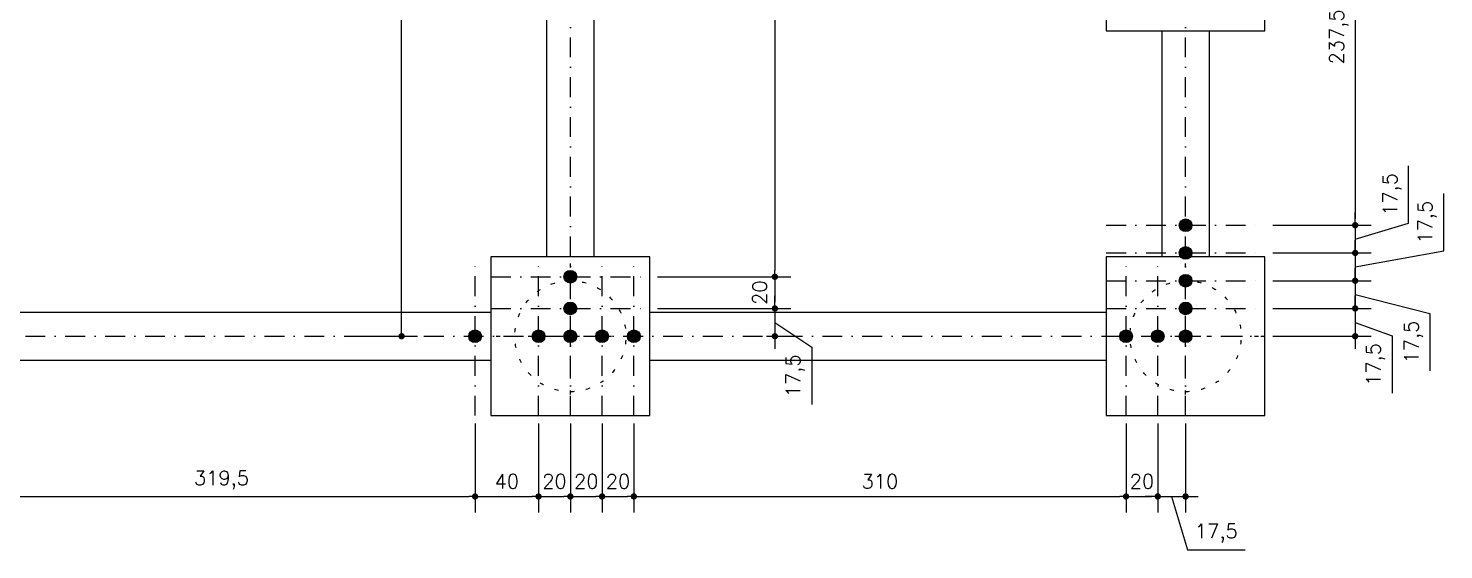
# Model space of a CAD drawing. Extents: x 26375 to 47400, y -1187 to 1911.
# Drawn here: x 29578 to 30470, y -69 to 260 of the extents above; entities that cross this region are included whole.
import ezdxf

# ---------------------------------------------------------------- set-up
doc = ezdxf.new("R2010")
doc.units = 0
doc.header["$LTSCALE"] = 25
doc.linetypes.add('DASHDOT', pattern=[1, 0.5, -0.25, 0, -0.25])
doc.linetypes.add('ESTILO_TQS_0002', pattern=[0.4, 0.1, -0.3])
for name, color, linetype in [('COTA', 1, 'Continuous'), ('EIXO_AUXILIAR', 1, 'DASHDOT'), ('FERRO', 4, 'Continuous'), ('H7', 1, 'Continuous'), ('PROJ', 252, 'Continuous')]:
    doc.layers.add(name, color=color, linetype=linetype)
doc.styles.add('COTA', font='romans.shx')
doc.dimstyles.new('forma', dxfattribs={"dimtxt": 1.8, "dimasz": 0.8, "dimexe": 2, "dimexo": 1, "dimgap": 1, "dimtad": 1, "dimdec": 1, "dimzin": 9, "dimtxsty": 'COTA', "dimblk1": 'DOT', "dimblk2": 'DOT', "dimsah": 1, "dimcen": 0, "dimdle": 1, "dimclrd": 256, "dimclre": 256, "dimclrt": 2, "dimadec": 0, "dimazin": 0, "dimtfac": 1, "dimtdec": 0, "dimtmove": 0, "dimatfit": 3, "dimfxl": 1, "dimtolj": 1, "dimtzin": 0, "dimarcsym": 0})

# ---------------------------------------------------------------- blocks, each defined once
blk = doc.blocks.new('GR-1409')
at = {"layer": 'H7'}
blk.add_hatch(color=256, dxfattribs=at).paths.add_polyline_path([(-4, 0, 1), (4, 0, 1)])
at = {"layer": 'FERRO', "linetype": 'Continuous'}
blk.add_circle((0, 0), 4, dxfattribs=at)
blk = doc.blocks.new('GR-0909')
at = {"layer": 'H7'}
blk.add_hatch(color=256, dxfattribs=at).paths.add_polyline_path([(4, 0, 1), (-4, 0, 1)])
at = {"layer": 'FERRO', "linetype": 'Continuous'}
blk.add_circle((0, 0), 4, dxfattribs=at)
blk = doc.blocks.new('GR-1414')
at = {"layer": 'H7'}
blk.add_hatch(color=256, dxfattribs=at).paths.add_polyline_path([(4, 0, 1), (-4, 0, 1)])
at = {"layer": 'FERRO', "linetype": 'Continuous'}
blk.add_circle((0, 0), 4, dxfattribs=at)
blk = doc.blocks.new('PROJ-FUND')
at = {"layer": 'PROJ', "linetype": 'Continuous'}
for p, q in [((30257.38232900731, 358.0772621536203), (30257.38232900731, 258.0772621536203)), ((30357.38232900731, 258.0772621536203), (30357.38232900731, 358.0772621536203)), ((30257.38232900731, 258.0772621536203), (30357.38232900731, 258.0772621536203)), ((29969.88232900731, 115.5772621536203), (29869.88232900731, 115.5772621536203)), ((29869.88232900731, 115.5772621536203), (29869.88232900731, 15.57726215362027)), ((29969.88232900731, 15.57726215362027), (29969.88232900731, 115.5772621536203)), ((30357.38232900731, 115.5772621536203), (30257.38232900731, 115.5772621536203)), ((30257.38232900731, 115.5772621536203), (30257.38232900731, 15.57726215362027)), ((30357.38232900731, 15.57726215362027), (30357.38232900731, 115.5772621536203)), ((29869.88232900731, 15.57726215362027), (29969.88232900731, 15.57726215362027)), ((30257.38232900731, 15.57726215362027), (30357.38232900731, 15.57726215362027))]:
    blk.add_line(p, q, dxfattribs=at)
at = {"layer": 'PROJ'}
for p, q in [((29904.88232900731, 295.5772621536203), (29904.88232900731, 115.5772621536203)), ((29934.88232900731, 115.5772621536203), (29934.88232900731, 295.5772621536203)), ((30292.38232900731, 258.0772621536203), (30292.38232900731, 115.5772621536203)), ((30322.38232900731, 115.5772621536203), (30322.38232900731, 258.0772621536203)), ((29869.88232900731, 80.57726215362027), (29540.38232900731, 80.57726215362027)), ((30257.38232900731, 80.57726215362027), (29969.88232900731, 80.57726215362027)), ((29527.88232900731, 50.57726215362027), (29869.88232900731, 50.57726215362027)), ((29969.88232900731, 50.57726215362027), (30257.38232900731, 50.57726215362027))]:
    blk.add_line(p, q, dxfattribs=at)
at = {"layer": 'PROJ', "linetype": 'ESTILO_TQS_0002'}
for p, q in [((29919.88232900731, 18.92226215362027), (29919.88232900731, 112.2322621536203)), ((30307.38232900731, 18.92226215362027), (30307.38232900731, 112.2322621536203)), ((29873.22732900731, 65.57726215362027), (29966.53732900731, 65.57726215362027)), ((30260.72732900731, 65.57726215362027), (30354.03732900731, 65.57726215362027))]:
    blk.add_line(p, q, dxfattribs=at)
for centre in [(29919.88232900731, 65.57726215362027), (30307.38232900731, 65.57726215362027)]:
    blk.add_ellipse(centre, major_axis=(24.74873734152931, 24.74873734152931), ratio=0.9999999999999882, start_param=5.497787143782132, end_param=11.78097245096172, dxfattribs=at)
blk = doc.blocks.new('_Dot')
at = {"color": 0, "linetype": 'ByBlock', "lineweight": -2}
blk.add_line((-0.5, 0), (-1, 0), dxfattribs=at)
at = {"color": 0, "linetype": 'ByBlock', "const_width": 0.5}
blk.add_lwpolyline([(-0.25, 0, 1), (0.25, 0, 1)], format="xyb", close=True, dxfattribs=at)
blk = doc.blocks.new('*D970')
at = {"layer": 'COTA', "lineweight": -2, "transparency": 16777216}
for p, q in [((29540.3823290073, 10.57721360843925), (29540.3823290073, -45.46149916149034)), ((29859.8823289973, 10.57726214896411), (29859.8823289973, -45.46149916149034)), ((29544.3823290073, -35.46149916149034), (29855.8823289973, -35.46149916149034))]:
    blk.add_line(p, q, dxfattribs=at)
at = {"layer": 'Defpoints', "color": 0, "transparency": 16777216}
for p in [(29540.3823290073, 15.57721360843925), (29859.8823289973, 15.57726214896411), (29859.8823289973, -35.46149916149034)]:
    blk.add_point(p, dxfattribs=at)
at = {"layer": 'COTA', "lineweight": -2, "transparency": 16777216, "xscale": 4, "yscale": 4, "zscale": 4, "rotation": 180}
blk.add_blockref('_Dot', (29540.3823290073, -35.46149916149034), dxfattribs=at)
at = {"layer": 'COTA', "lineweight": -2, "transparency": 16777216, "xscale": 4, "yscale": 4, "zscale": 4}
blk.add_blockref('_Dot', (29859.8823289973, -35.46149916149034), dxfattribs=at)
at = {"layer": 'COTA', "color": 2, "transparency": 16777216, "insert": (29700.1323290023, -25.10435630434748), "char_height": 9, "attachment_point": 5, "style": 'COTA'}
blk.add_mtext('\\A1;319,5 ', dxfattribs=at)
blk = doc.blocks.new('*D971')
at = {"layer": 'COTA', "lineweight": -2, "transparency": 16777216}
for p, q in [((29859.8823289973, 10.57726214896411), (29859.8823289973, -45.46149916149034)), ((29899.8823289973, 10.57726214896411), (29899.8823289973, -45.46149916149034)), ((29863.8823289973, -35.46149916149034), (29895.8823289973, -35.46149916149034))]:
    blk.add_line(p, q, dxfattribs=at)
at = {"layer": 'Defpoints', "color": 0, "transparency": 16777216}
for p in [(29859.8823289973, 15.57726214896411), (29899.8823289973, 15.57726214896411), (29899.8823289973, -35.46149916149034)]:
    blk.add_point(p, dxfattribs=at)
at = {"layer": 'COTA', "lineweight": -2, "transparency": 16777216, "xscale": 4, "yscale": 4, "zscale": 4, "rotation": 180}
blk.add_blockref('_Dot', (29859.8823289973, -35.46149916149034), dxfattribs=at)
at = {"layer": 'COTA', "lineweight": -2, "transparency": 16777216, "xscale": 4, "yscale": 4, "zscale": 4}
blk.add_blockref('_Dot', (29899.8823289973, -35.46149916149034), dxfattribs=at)
at = {"layer": 'COTA', "color": 2, "transparency": 16777216, "insert": (29879.8823289973, -25.96149916149034), "char_height": 9, "attachment_point": 5, "style": 'COTA'}
blk.add_mtext('\\A1;40 ', dxfattribs=at)
blk = doc.blocks.new('*D972')
at = {"layer": 'COTA', "lineweight": -2, "transparency": 16777216}
for p, q in [((29899.8823289973, 10.57726214896411), (29899.8823289973, -45.46149916149034)), ((29919.88232900731, 10.57730230159495), (29919.88232900731, -45.46149916149034)), ((29903.8823289973, -35.46149916149034), (29915.88232900731, -35.46149916149034))]:
    blk.add_line(p, q, dxfattribs=at)
at = {"layer": 'Defpoints', "color": 0, "transparency": 16777216}
for p in [(29899.8823289973, 15.57726214896411), (29919.88232900731, 15.57730230159495), (29919.88232900731, -35.46149916149034)]:
    blk.add_point(p, dxfattribs=at)
at = {"layer": 'COTA', "lineweight": -2, "transparency": 16777216, "xscale": 4, "yscale": 4, "zscale": 4, "rotation": 180}
blk.add_blockref('_Dot', (29899.8823289973, -35.46149916149034), dxfattribs=at)
at = {"layer": 'COTA', "lineweight": -2, "transparency": 16777216, "xscale": 4, "yscale": 4, "zscale": 4}
blk.add_blockref('_Dot', (29919.88232900731, -35.46149916149034), dxfattribs=at)
at = {"layer": 'COTA', "color": 2, "transparency": 16777216, "insert": (29909.88232900231, -25.96149916149034), "char_height": 9, "attachment_point": 5, "style": 'COTA'}
blk.add_mtext('\\A1;20 ', dxfattribs=at)
blk = doc.blocks.new('*D973')
at = {"layer": 'COTA', "lineweight": -2, "transparency": 16777216}
for p, q in [((29919.88232900731, 10.57730230159495), (29919.88232900731, -45.46149916149034)), ((29939.8823289973, 10.57726215362027), (29939.8823289973, -45.46149916149034)), ((29923.88232900731, -35.46149916149034), (29935.8823289973, -35.46149916149034))]:
    blk.add_line(p, q, dxfattribs=at)
at = {"layer": 'Defpoints', "color": 0, "transparency": 16777216}
for p in [(29919.88232900731, 15.57730230159495), (29939.8823289973, 15.57726215362027), (29939.8823289973, -35.46149916149034)]:
    blk.add_point(p, dxfattribs=at)
at = {"layer": 'COTA', "lineweight": -2, "transparency": 16777216, "xscale": 4, "yscale": 4, "zscale": 4, "rotation": 180}
blk.add_blockref('_Dot', (29919.88232900731, -35.46149916149034), dxfattribs=at)
at = {"layer": 'COTA', "lineweight": -2, "transparency": 16777216, "xscale": 4, "yscale": 4, "zscale": 4}
blk.add_blockref('_Dot', (29939.8823289973, -35.46149916149034), dxfattribs=at)
at = {"layer": 'COTA', "color": 2, "transparency": 16777216, "insert": (29929.88232900231, -25.96149916149034), "char_height": 9, "attachment_point": 5, "style": 'COTA'}
blk.add_mtext('\\A1;20 ', dxfattribs=at)
blk = doc.blocks.new('*D974')
at = {"layer": 'COTA', "lineweight": -2, "transparency": 16777216}
for p, q in [((29939.8823289973, 10.57726215362027), (29939.8823289973, -45.46149916149034)), ((29959.88232899637, 10.57726215362027), (29959.88232899637, -45.46149916149034)), ((29943.8823289973, -35.46149916149034), (29955.88232899637, -35.46149916149034))]:
    blk.add_line(p, q, dxfattribs=at)
at = {"layer": 'Defpoints', "color": 0, "transparency": 16777216}
for p in [(29939.8823289973, 15.57726215362027), (29959.88232899637, 15.57726215362027), (29959.88232899637, -35.46149916149034)]:
    blk.add_point(p, dxfattribs=at)
at = {"layer": 'COTA', "lineweight": -2, "transparency": 16777216, "xscale": 4, "yscale": 4, "zscale": 4, "rotation": 180}
blk.add_blockref('_Dot', (29939.8823289973, -35.46149916149034), dxfattribs=at)
at = {"layer": 'COTA', "lineweight": -2, "transparency": 16777216, "xscale": 4, "yscale": 4, "zscale": 4}
blk.add_blockref('_Dot', (29959.88232899637, -35.46149916149034), dxfattribs=at)
at = {"layer": 'COTA', "color": 2, "transparency": 16777216, "insert": (29949.88232899683, -25.96149916149034), "char_height": 9, "attachment_point": 5, "style": 'COTA'}
blk.add_mtext('\\A1;20 ', dxfattribs=at)
blk = doc.blocks.new('*D975')
at = {"layer": 'COTA', "lineweight": -2, "transparency": 16777216}
for p, q in [((29959.88232899637, 10.57726215362027), (29959.88232899637, -45.46149916149034)), ((30269.88232899637, 10.57726214896411), (30269.88232899637, -45.46149916149034)), ((29963.88232899637, -35.46149916149034), (30265.88232899637, -35.46149916149034))]:
    blk.add_line(p, q, dxfattribs=at)
at = {"layer": 'Defpoints', "color": 0, "transparency": 16777216}
for p in [(29959.88232899637, 15.57726215362027), (30269.88232899637, 15.57726214896411), (30269.88232899637, -35.46149916149034)]:
    blk.add_point(p, dxfattribs=at)
at = {"layer": 'COTA', "lineweight": -2, "transparency": 16777216, "xscale": 4, "yscale": 4, "zscale": 4, "rotation": 180}
blk.add_blockref('_Dot', (29959.88232899637, -35.46149916149034), dxfattribs=at)
at = {"layer": 'COTA', "lineweight": -2, "transparency": 16777216, "xscale": 4, "yscale": 4, "zscale": 4}
blk.add_blockref('_Dot', (30269.88232899637, -35.46149916149034), dxfattribs=at)
at = {"layer": 'COTA', "color": 2, "transparency": 16777216, "insert": (30114.88232899637, -25.96149916149034), "char_height": 9, "attachment_point": 5, "style": 'COTA'}
blk.add_mtext('\\A1;310 ', dxfattribs=at)
blk = doc.blocks.new('*D976')
at = {"layer": 'COTA', "lineweight": -2, "transparency": 16777216}
for p, q in [((30269.88232899637, 10.57726214896411), (30269.88232899637, -45.46149916149034)), ((30289.88232900733, 10.57726215362027), (30289.88232900733, -45.46149916149034)), ((30273.88232899637, -35.46149916149034), (30285.88232900733, -35.46149916149034))]:
    blk.add_line(p, q, dxfattribs=at)
at = {"layer": 'Defpoints', "color": 0, "transparency": 16777216}
for p in [(30269.88232899637, 15.57726214896411), (30289.88232900733, 15.57726215362027), (30289.88232900733, -35.46149916149034)]:
    blk.add_point(p, dxfattribs=at)
at = {"layer": 'COTA', "lineweight": -2, "transparency": 16777216, "xscale": 4, "yscale": 4, "zscale": 4, "rotation": 180}
blk.add_blockref('_Dot', (30269.88232899637, -35.46149916149034), dxfattribs=at)
at = {"layer": 'COTA', "lineweight": -2, "transparency": 16777216, "xscale": 4, "yscale": 4, "zscale": 4}
blk.add_blockref('_Dot', (30289.88232900733, -35.46149916149034), dxfattribs=at)
at = {"layer": 'COTA', "color": 2, "transparency": 16777216, "insert": (30279.88232900185, -25.96149916149034), "char_height": 9, "attachment_point": 5, "style": 'COTA'}
blk.add_mtext('\\A1;20 ', dxfattribs=at)
blk = doc.blocks.new('*D977')
at = {"layer": 'COTA', "lineweight": -2, "transparency": 16777216}
for p, q in [((30289.88232900733, 10.57726215362027), (30289.88232900733, -45.46149916149034)), ((30307.38222025641, 10.57726215362027), (30307.38222025641, -45.46149916149034)), ((30285.88232900733, -35.46149916149034), (30281.88232900733, -35.46149916149034)), ((30289.88232900733, -35.46149916149034), (30307.38222025641, -35.46149916149034)), ((30289.88232900733, -35.46149916149034), (30307.38222025641, -35.46149916149034)), ((30298.63227463187, -35.46149916149034), (30308.7037032033, -69.0329277329189)), ((30311.38222025641, -35.46149916149034), (30315.38222025641, -35.46149916149034)), ((30308.7037032033, -69.0329277329189), (30344.84656034616, -69.0329277329189))]:
    blk.add_line(p, q, dxfattribs=at)
at = {"layer": 'Defpoints', "color": 0, "transparency": 16777216}
for p in [(30289.88232900733, 15.57726215362027), (30307.38222025641, 15.57726215362027), (30307.38222025641, -35.46149916149034)]:
    blk.add_point(p, dxfattribs=at)
at = {"layer": 'COTA', "lineweight": -2, "transparency": 16777216, "xscale": 4, "yscale": 4, "zscale": 4}
blk.add_blockref('_Dot', (30289.88232900733, -35.46149916149034), dxfattribs=at)
at = {"layer": 'COTA', "lineweight": -2, "transparency": 16777216, "xscale": 4, "yscale": 4, "zscale": 4, "rotation": 180}
blk.add_blockref('_Dot', (30307.38222025641, -35.46149916149034), dxfattribs=at)
at = {"layer": 'COTA', "color": 2, "transparency": 16777216, "insert": (30326.77513177472, -58.67578487577605), "char_height": 9, "attachment_point": 5, "style": 'COTA'}
blk.add_mtext('\\A1;17,5 ', dxfattribs=at)
blk = doc.blocks.new('*D998')
at = {"layer": 'COTA', "lineweight": -2, "transparency": 16777216}
for p, q in [((30362.38232899121, 373.0771553500782), (30424.22926786312, 373.0771553500782)), ((30414.22926786312, 369.0771553500782), (30414.22926786312, 139.5771553501891)), ((30362.38232899329, 135.5771553501891), (30424.22926786312, 135.5771553501891))]:
    blk.add_line(p, q, dxfattribs=at)
at = {"layer": 'Defpoints', "color": 0, "transparency": 16777216}
for p in [(30357.38232899121, 373.0771553500782), (30357.38232899329, 135.5771553501891), (30414.22926786312, 135.5771553501891)]:
    blk.add_point(p, dxfattribs=at)
at = {"layer": 'COTA', "lineweight": -2, "transparency": 16777216, "xscale": 4, "yscale": 4, "zscale": 4}
for p, rotation in [((30414.22926786312, 373.0771553500782), 90), ((30414.22926786312, 135.5771553501891), 270)]:
    blk.add_blockref('_Dot', p, dxfattribs=dict(at, rotation=rotation))
at = {"layer": 'COTA', "color": 2, "transparency": 16777216, "insert": (30403.87212500597, 254.327155350125), "char_height": 9, "attachment_point": 5, "rotation": 90, "style": 'COTA'}
blk.add_mtext('\\A1;237,5 ', dxfattribs=at)
blk = doc.blocks.new('*D999')
at = {"layer": 'COTA', "lineweight": -2, "transparency": 16777216}
for p, q in [((30447.80069643458, 136.8985839216177), (30447.80069643458, 173.0414410644749)), ((30414.22926786315, 139.5771553501891), (30414.22926786315, 143.5771553501891)), ((30362.38232899329, 135.5771553501891), (30424.22926786315, 135.5771553501891)), ((30414.22926786315, 126.8271553501891), (30447.80069643458, 136.8985839216177)), ((30414.22926786315, 135.5771553501891), (30414.22926786315, 118.0771553501891)), ((30414.22926786315, 135.5771553501891), (30414.22926786315, 118.0771553501891)), ((30362.38232899329, 118.0771553501891), (30424.22926786315, 118.0771553501891)), ((30414.22926786315, 114.0771553501891), (30414.22926786315, 110.0771553501891))]:
    blk.add_line(p, q, dxfattribs=at)
at = {"layer": 'Defpoints', "color": 0, "transparency": 16777216}
for p in [(30357.38232899329, 135.5771553501891), (30357.38232899329, 118.0771553501891), (30414.22926786315, 118.0771553501891)]:
    blk.add_point(p, dxfattribs=at)
at = {"layer": 'COTA', "lineweight": -2, "transparency": 16777216, "xscale": 4, "yscale": 4, "zscale": 4}
for p, rotation in [((30414.22926786315, 135.5771553501891), 270), ((30414.22926786315, 118.0771553501891), 90)]:
    blk.add_blockref('_Dot', p, dxfattribs=dict(at, rotation=rotation))
at = {"layer": 'COTA', "color": 2, "transparency": 16777216, "insert": (30437.44355357743, 154.9700124930376), "char_height": 9, "attachment_point": 5, "rotation": 90, "style": 'COTA'}
blk.add_mtext('\\A1;17,5 ', dxfattribs=at)
blk = doc.blocks.new('*D1000')
at = {"layer": 'COTA', "lineweight": -2, "transparency": 16777216}
for p, q in [((30469.9709236643, 119.398583922959), (30469.9709236643, 155.5414410658161)), ((30414.22926786319, 122.0771553501891), (30414.22926786319, 126.0771553501891)), ((30362.38232899329, 118.0771553501891), (30424.22926786319, 118.0771553501891)), ((30414.22926786319, 109.3271553515304), (30469.9709236643, 119.398583922959)), ((30414.22926786319, 118.0771553501891), (30414.22926786319, 100.5771553528717)), ((30414.22926786319, 118.0771553501891), (30414.22926786319, 100.5771553528717)), ((30362.38232900733, 100.5771553528717), (30424.22926786319, 100.5771553528717)), ((30414.22926786319, 96.57715535287167), (30414.22926786319, 92.57715535287166))]:
    blk.add_line(p, q, dxfattribs=at)
at = {"layer": 'Defpoints', "color": 0, "transparency": 16777216}
for p in [(30357.38232899329, 118.0771553501891), (30357.38232900733, 100.5771553528717), (30414.22926786319, 100.5771553528717)]:
    blk.add_point(p, dxfattribs=at)
at = {"layer": 'COTA', "lineweight": -2, "transparency": 16777216, "xscale": 4, "yscale": 4, "zscale": 4}
for p, rotation in [((30414.22926786319, 118.0771553501891), 270), ((30414.22926786319, 100.5771553528717), 90)]:
    blk.add_blockref('_Dot', p, dxfattribs=dict(at, rotation=rotation))
at = {"layer": 'COTA', "color": 2, "transparency": 16777216, "insert": (30459.61378080715, 137.4700124943789), "char_height": 9, "attachment_point": 5, "rotation": 90, "style": 'COTA'}
blk.add_mtext('\\A1;17,5 ', dxfattribs=at)
blk = doc.blocks.new('*D1001')
at = {"layer": 'COTA', "lineweight": -2, "transparency": 16777216}
for p, q in [((30414.22926786325, 104.5771553528717), (30414.22926786325, 108.5771553528717)), ((30362.38232900733, 100.5771553528717), (30424.22926786325, 100.5771553528717)), ((30414.22926786325, 100.5771553528717), (30414.22926786325, 83.07715535018907)), ((30414.22926786325, 100.5771553528717), (30414.22926786325, 83.07715535018907)), ((30414.22926786325, 91.82715535153037), (30461.30451034458, 79.9815609451889)), ((30362.38232900733, 83.07715535018906), (30424.22926786325, 83.07715535018907)), ((30414.22926786325, 79.07715535018907), (30414.22926786325, 75.07715535018907)), ((30461.30451034458, 79.9815609451889), (30461.30451034458, 43.83870380233176))]:
    blk.add_line(p, q, dxfattribs=at)
at = {"layer": 'Defpoints', "color": 0, "transparency": 16777216}
for p in [(30357.38232900733, 100.5771553528717), (30357.38232900733, 83.07715535018906), (30414.22926786325, 83.07715535018907)]:
    blk.add_point(p, dxfattribs=at)
at = {"layer": 'COTA', "lineweight": -2, "transparency": 16777216, "xscale": 4, "yscale": 4, "zscale": 4}
for p, rotation in [((30414.22926786325, 100.5771553528717), 270), ((30414.22926786325, 83.07715535018907), 90)]:
    blk.add_blockref('_Dot', p, dxfattribs=dict(at, rotation=rotation))
at = {"layer": 'COTA', "color": 2, "transparency": 16777216, "insert": (30450.94736748744, 61.91013237375169), "char_height": 9, "attachment_point": 5, "rotation": 90, "style": 'COTA'}
blk.add_mtext('\\A1;17,5 ', dxfattribs=at)
blk = doc.blocks.new('*D1002')
at = {"layer": 'COTA', "lineweight": -2, "transparency": 16777216}
for p, q in [((30414.22926786325, 87.07715535018907), (30414.22926786325, 91.07715535018907)), ((30362.38232900733, 83.07715535018906), (30424.22926786325, 83.07715535018907)), ((30414.22926786325, 83.07715535018907), (30414.22926786325, 65.57726215093776)), ((30414.22926786325, 83.07715535018907), (30414.22926786325, 65.57726215093776)), ((30414.22926786325, 74.32720875056341), (30437.44355357752, 65.8362236341909)), ((30362.38232900733, 65.57726215093774), (30424.22926786325, 65.57726215093776)), ((30437.44355357752, 65.8362236341909), (30437.44355357752, 29.69336649133375)), ((30414.22926786325, 61.57726215093776), (30414.22926786325, 57.57726215093776))]:
    blk.add_line(p, q, dxfattribs=at)
at = {"layer": 'Defpoints', "color": 0, "transparency": 16777216}
for p in [(30357.38232900733, 83.07715535018906), (30357.38232900733, 65.57726215093774), (30414.22926786325, 65.57726215093776)]:
    blk.add_point(p, dxfattribs=at)
at = {"layer": 'COTA', "lineweight": -2, "transparency": 16777216, "xscale": 4, "yscale": 4, "zscale": 4}
for p, rotation in [((30414.22926786325, 83.07715535018907), 270), ((30414.22926786325, 65.57726215093776), 90)]:
    blk.add_blockref('_Dot', p, dxfattribs=dict(at, rotation=rotation))
at = {"layer": 'COTA', "color": 2, "transparency": 16777216, "insert": (30427.08641072037, 47.76479506275369), "char_height": 9, "attachment_point": 5, "rotation": 90, "style": 'COTA'}
blk.add_mtext('\\A1;17,5 ', dxfattribs=at)
blk = doc.blocks.new('*D1088')
at = {"layer": 'COTA', "lineweight": -2, "transparency": 16777216}
for p, q in [((29792.38232911623, 500.5771553370398), (29823.5966592913, 500.5771553370398)), ((29813.5966592913, 69.57731512340875), (29813.5966592913, 496.5771553370398)), ((29785.16996008666, 65.57731512340874), (29823.5966592913, 65.57731512340875))]:
    blk.add_line(p, q, dxfattribs=at)
at = {"layer": 'Defpoints', "color": 0, "transparency": 16777216}
for p in [(29787.38232911623, 500.5771553370398), (29813.5966592913, 500.5771553370398), (29780.16996008666, 65.57731512340874)]:
    blk.add_point(p, dxfattribs=at)
at = {"layer": 'COTA', "lineweight": -2, "transparency": 16777216, "xscale": 4, "yscale": 4, "zscale": 4}
for p, rotation in [((29813.5966592913, 500.5771553370398), 90), ((29813.5966592913, 65.57731512340875), 270)]:
    blk.add_blockref('_Dot', p, dxfattribs=dict(at, rotation=rotation))
at = {"layer": 'COTA', "color": 2, "transparency": 16777216, "insert": (29804.0966592913, 283.0772352302158), "char_height": 9, "attachment_point": 5, "rotation": 90, "style": 'COTA'}
blk.add_mtext('\\A1;435 ', dxfattribs=at)
blk = doc.blocks.new('*D1106')
at = {"layer": 'COTA', "lineweight": -2, "transparency": 16777216}
for p, q in [((30047.38232910587, 530.5772621377885), (30038.69764685262, 530.5772621377885)), ((30048.69764685262, 526.5772621377885), (30048.69764685262, 107.0771555416632)), ((29974.88232900923, 103.0771555416632), (30058.69764685262, 103.0771555416632))]:
    blk.add_line(p, q, dxfattribs=at)
at = {"layer": 'Defpoints', "color": 0, "transparency": 16777216}
for p in [(30052.38232910587, 530.5772621377885), (29969.88232900923, 103.0771555416632), (30048.69764685262, 103.0771555416632)]:
    blk.add_point(p, dxfattribs=at)
at = {"layer": 'COTA', "lineweight": -2, "transparency": 16777216, "xscale": 4, "yscale": 4, "zscale": 4}
for p, rotation in [((30048.69764685262, 530.5772621377885), 90), ((30048.69764685262, 103.0771555416632), 270)]:
    blk.add_blockref('_Dot', p, dxfattribs=dict(at, rotation=rotation))
at = {"layer": 'COTA', "color": 2, "transparency": 16777216, "insert": (30038.34050399547, 316.8272088397173), "char_height": 9, "attachment_point": 5, "rotation": 90, "style": 'COTA'}
blk.add_mtext('\\A1;427,5 ', dxfattribs=at)
blk = doc.blocks.new('*D1107')
at = {"layer": 'COTA', "lineweight": -2, "transparency": 16777216}
for p, q in [((29974.88232900923, 103.0771555416632), (30058.69764685266, 103.0771555416632)), ((30048.69764685266, 99.07715554166325), (30048.69764685266, 87.07715554166322)), ((29974.88232900733, 83.07715554166319), (30058.69764685266, 83.07715554166322))]:
    blk.add_line(p, q, dxfattribs=at)
at = {"layer": 'Defpoints', "color": 0, "transparency": 16777216}
for p in [(29969.88232900923, 103.0771555416632), (29969.88232900733, 83.07715554166319), (30048.69764685266, 83.07715554166322)]:
    blk.add_point(p, dxfattribs=at)
at = {"layer": 'COTA', "lineweight": -2, "transparency": 16777216, "xscale": 4, "yscale": 4, "zscale": 4}
for p, rotation in [((30048.69764685266, 103.0771555416632), 90), ((30048.69764685266, 83.07715554166322), 270)]:
    blk.add_blockref('_Dot', p, dxfattribs=dict(at, rotation=rotation))
at = {"layer": 'COTA', "color": 2, "transparency": 16777216, "insert": (30039.19764685265, 93.07715554166323), "char_height": 9, "attachment_point": 5, "rotation": 90, "style": 'COTA'}
blk.add_mtext('\\A1;20 ', dxfattribs=at)
blk = doc.blocks.new('*D1108')
at = {"layer": 'COTA', "lineweight": -2, "transparency": 16777216}
for p, q in [((30048.69764685269, 87.07715554166322), (30048.69764685269, 91.07715554166322)), ((29974.88232900733, 83.07715554166319), (30058.69764685269, 83.07715554166322)), ((30048.69764685269, 83.07715554166322), (30048.69764685269, 65.5772914303504)), ((30048.69764685269, 83.07715554166322), (30048.69764685269, 65.5772914303504)), ((30048.69764685269, 74.32722348600682), (30071.91193256696, 58.70671831686003)), ((30043.3404038316, 65.57729143035039), (30058.69764685269, 65.5772914303504)), ((30048.69764685269, 61.57729143035039), (30048.69764685269, 57.57729143035039)), ((30071.91193256696, 58.70671831686003), (30071.91193256696, 22.56386117400287))]:
    blk.add_line(p, q, dxfattribs=at)
at = {"layer": 'Defpoints', "color": 0, "transparency": 16777216}
for p in [(29969.88232900733, 83.07715554166319), (30038.3404038316, 65.57729143035039), (30048.69764685269, 65.5772914303504)]:
    blk.add_point(p, dxfattribs=at)
at = {"layer": 'COTA', "lineweight": -2, "transparency": 16777216, "xscale": 4, "yscale": 4, "zscale": 4}
for p, rotation in [((30048.69764685269, 83.07715554166322), 270), ((30048.69764685269, 65.5772914303504), 90)]:
    blk.add_blockref('_Dot', p, dxfattribs=dict(at, rotation=rotation))
at = {"layer": 'COTA', "color": 2, "transparency": 16777216, "insert": (30061.55478970981, 40.63528974542292), "char_height": 9, "attachment_point": 5, "rotation": 90, "style": 'COTA'}
blk.add_mtext('\\A1;17,5 ', dxfattribs=at)

msp = doc.modelspace()

# ---------------------------------------------------------------- linework, layer by layer
at = {"layer": 'EIXO_AUXILIAR', "color": 2}
for p, q in [((29919.88232900731, 15.57730230159507), (29919.88232900732, 1250.577266740404)), ((30307.38222025641, 15.57726673959428), (30307.38232900731, 1250.577057725691)), ((30257.38232897543, 135.5773689516864), (30357.38232899327, 135.5771553501891)), ((30257.38232897543, 118.0773689516864), (30357.38232899327, 118.0771553501891)), ((29859.8823289973, 15.57726214896411), (29859.8823289973, 115.5772621489641)), ((29899.8823289973, 15.57726214896411), (29899.8823289973, 115.5772621489641)), ((29939.8823289973, 15.57726214896411), (29939.8823289973, 115.5772621489641)), ((29959.88232899637, 15.57726214896411), (29959.88232899637, 115.5772621489641)), ((30269.88232899637, 15.57726214896411), (30269.88232899637, 115.5772621489641)), ((30289.88232900733, 15.57726215362027), (30289.88232900733, 115.5772621536203)), ((29869.88232899137, 103.0773691431605), (29969.88232900922, 103.0771555416632)), ((30257.38232898244, 100.5773689543689), (30357.38232900028, 100.5771553528716)), ((29869.88232898436, 83.07736914316048), (29969.8823290022, 83.07715554166317)), ((30257.38232897543, 83.07736895168637), (30357.38232899327, 83.07715535018906)), ((27869.88232900732, 65.57749043610401), (30357.38232900031, 65.57726215093771))]:
    msp.add_line(p, q, dxfattribs=at)

# ---------------------------------------------------------------- block references
for name, p in [('GR-0909', (30307.38232900031, 135.5772621509377)), ('GR-1414', (29919.8823290003, 103.0772623424118)), ('GR-0909', (30307.38232900031, 100.5772621509377)), ('GR-1414', (29919.8823290003, 83.07726234241181)), ('GR-1409', (29859.8823289973, 65.57726214896411)), ('GR-1409', (29899.8823289973, 65.57726214896411)), ('GR-1409', (29919.88232899637, 65.57726214896411)), ('GR-1409', (29939.8823289973, 65.57726214896411)), ('GR-1409', (29959.88232899637, 65.57726214896411)), ('GR-1409', (30269.88232899637, 65.57726214896411)), ('GR-1409', (30289.8823289973, 65.57726214896411)), ('GR-0909', (30307.38232900031, 65.57726215093771))]:
    msp.add_blockref(name, p)
at = {"rotation": 90}
for p in [(30307.38232900031, 118.0772621509377), (30307.38232900031, 83.07726215093771)]:
    msp.add_blockref('GR-1409', p, dxfattribs=at)
at = {"layer": 'COTA'}
msp.add_blockref('PROJ-FUND', (0, 0), dxfattribs=at)

# ---------------------------------------------------------------- dimensions: what is measured, and where the dimension line sits
for base, p1, p2, override, picture, middle in [((30048.69764685262, 103.0771555416632), (30052.38232910585, 530.5772621377882), (29969.88232900922, 103.0771555416632), {"dimscale": 5, "dimpost": ' ', "dimtmove": 1}, '*D1106', (30038.34050399547, 316.8272088397173)), ((29813.5966592913, 500.5771553370398), (29780.16996008664, 65.57731512340871), (29787.38232911621, 500.5771553370396), {"dimscale": 5, "dimpost": ' '}, '*D1088', (29804.0966592913, 283.0772352302158)), ((30414.22926786312, 135.5771553501891), (30357.3823289912, 373.0771553500781), (30357.38232899327, 135.5771553501891), {"dimscale": 5, "dimpost": ' ', "dimtmove": 1}, '*D998', (30403.87212500597, 254.327155350125)), ((30414.22926786315, 118.0771553501891), (30357.38232899327, 135.5771553501891), (30357.38232899327, 118.0771553501891), {"dimscale": 5, "dimpost": ' ', "dimtmove": 1}, '*D999', (30437.44355357743, 141.8985839216091))]:
    dim = msp.add_linear_dim(base=base, p1=p1, p2=p2, angle=90, dimstyle='forma', override=override, dxfattribs=at)
    dim.commit()
    dim.dimension.update_dxf_attribs({"geometry": picture, "text_midpoint": middle})
for base, p1, p2, picture, middle in [((30414.22926786319, 100.5771553528717), (30357.38232899327, 118.0771553501891), (30357.38232900731, 100.5771553528716), '*D1000', (30469.9709236643, 124.3985839229503)), ((30414.22926786325, 83.07715535018907), (30357.38232900731, 100.5771553528716), (30357.38232900731, 83.07715535018903), '*D1001', (30461.30451034458, 74.98156094518026)), ((30048.69764685266, 83.07715554166322), (29969.88232900922, 103.0771555416632), (29969.88232900731, 83.07715554166316), '*D1107', (30048.69764685265, 93.07715554166323)), ((30048.69764685269, 65.5772914303504), (29969.88232900731, 83.07715554166316), (30038.34040383159, 65.57729143035036), '*D1108', (30071.91193256696, 53.70671831685149)), ((30414.22926786325, 65.57726215093776), (30357.38232900731, 83.07715535018903), (30357.38232900731, 65.57726215093771), '*D1002', (30437.44355357752, 60.83622363418226))]:
    dim = msp.add_linear_dim(base=base, p1=p1, p2=p2, angle=90, dimstyle='forma', override={"dimscale": 5, "dimpost": ' ', "dimtmove": 1}, dxfattribs=at)
    dim.commit()
    dim.dimension.update_dxf_attribs({"geometry": picture, "text_midpoint": middle, "dimtype": 160})
for base, p1, p2, picture, middle in [((29859.8823289973, -35.46149916149034), (29540.3823290073, 15.57721360843925), (29859.8823289973, 15.57726214896411), '*D970', (29700.1323290023, -25.10435630434748)), ((29899.8823289973, -35.46149916149034), (29859.8823289973, 15.57726214896411), (29899.8823289973, 15.57726214896411), '*D971', (29879.8823289973, -25.96149916149034)), ((30269.88232899637, -35.46149916149034), (29959.88232899637, 15.57726215362027), (30269.88232899637, 15.57726214896411), '*D975', (30114.88232899637, -25.96149916149034)), ((30307.38222025641, -35.46149916149034), (30289.88232900733, 15.57726215362027), (30307.38222025641, 15.57726215362027), '*D977', (30313.7037032033, -58.67578487577605))]:
    dim = msp.add_linear_dim(base=base, p1=p1, p2=p2, dimstyle='forma', override={"dimscale": 5, "dimpost": ' ', "dimtmove": 1}, dxfattribs=at)
    dim.commit()
    dim.dimension.update_dxf_attribs({"geometry": picture, "text_midpoint": middle})
for base, p1, p2, picture, middle in [((29919.88232900731, -35.46149916149034), (29899.8823289973, 15.57726214896411), (29919.88232900731, 15.57730230159495), '*D972', (29909.88232900231, -35.46149916149034)), ((29939.8823289973, -35.46149916149034), (29919.88232900731, 15.57730230159495), (29939.8823289973, 15.57726215362027), '*D973', (29929.88232900231, -35.46149916149034)), ((29959.88232899637, -35.46149916149034), (29939.8823289973, 15.57726215362027), (29959.88232899637, 15.57726215362027), '*D974', (29949.88232899683, -35.46149916149034)), ((30289.88232900733, -35.46149916149034), (30269.88232899637, 15.57726214896411), (30289.88232900733, 15.57726215362027), '*D976', (30279.88232900185, -35.46149916149034))]:
    dim = msp.add_linear_dim(base=base, p1=p1, p2=p2, dimstyle='forma', override={"dimscale": 5, "dimpost": ' ', "dimtmove": 1}, dxfattribs=at)
    dim.commit()
    dim.dimension.update_dxf_attribs({"geometry": picture, "text_midpoint": middle, "dimtype": 160})

doc.saveas('drawing.dxf')
